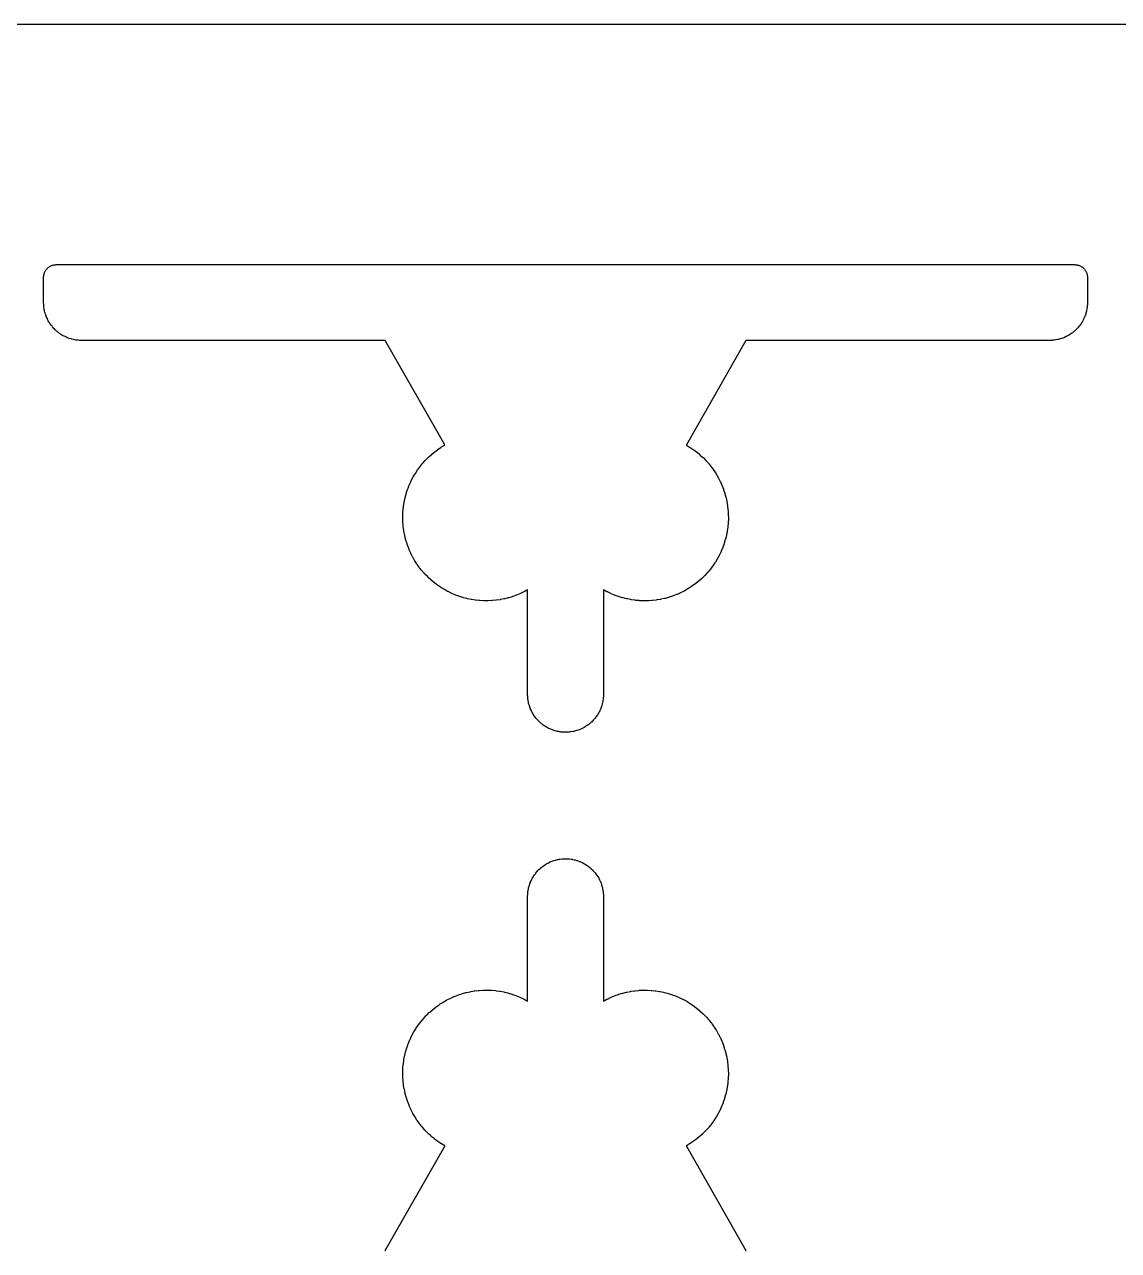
# Model space of a CAD drawing. Extents: x 0 to 200, y -100 to 0.
# Drawn here: x 32.33 to 75.59, y -48.5 to 0 of the extents above; entities that cross this region are included whole.
import ezdxf

# ---------------------------------------------------------------- set-up
doc = ezdxf.new("R2010")
doc.units = 0
doc.layers.add('BLACK', color=7, linetype='CONTINUOUS')

msp = doc.modelspace()

# ---------------------------------------------------------------- linework, layer by layer
at = {"layer": 'BLACK', "linetype": 'CONTINUOUS'}
for p, q in [((199.993863, 0), (0.006136, 0)), ((33.187749, -9.701763), (33.202818, -9.682453)), ((33.202818, -9.682453), (33.218815, -9.663906)), ((33.218815, -9.663906), (33.235704, -9.646166)), ((33.235704, -9.646166), (33.253442, -9.629276)), ((33.253442, -9.629276), (33.271988, -9.613277)), ((33.271988, -9.613277), (33.291297, -9.598208)), ((33.291297, -9.598208), (33.311322, -9.584104)), ((33.311322, -9.584104), (33.332015, -9.570999)), ((33.332015, -9.570999), (33.353326, -9.558926)), ((33.353326, -9.558926), (33.375203, -9.547913)), ((33.375203, -9.547913), (33.397595, -9.537987)), ((33.397595, -9.537987), (33.420447, -9.529172)), ((33.420447, -9.529172), (33.443704, -9.521488)), ((33.443704, -9.521488), (33.46731, -9.514956)), ((33.46731, -9.514956), (33.491208, -9.509589)), ((33.491208, -9.509589), (33.515341, -9.505401)), ((33.515341, -9.505401), (33.53965, -9.502403)), ((33.53965, -9.502403), (33.564076, -9.500601)), ((33.564076, -9.500601), (33.588575, -9.5)), ((33.588575, -9.5), (73.862936, -9.5)), ((73.862936, -9.5), (73.887434, -9.500601)), ((73.887434, -9.500601), (73.911861, -9.502403)), ((73.911861, -9.502403), (73.93617, -9.505401)), ((73.93617, -9.505401), (73.960303, -9.509589)), ((73.960303, -9.509589), (73.984201, -9.514956)), ((73.984201, -9.514956), (74.007807, -9.521488)), ((74.007807, -9.521488), (74.031064, -9.529172)), ((74.031064, -9.529172), (74.053916, -9.537987)), ((74.053916, -9.537987), (74.076307, -9.547913)), ((74.076307, -9.547913), (74.098185, -9.558926)), ((74.098185, -9.558926), (74.119496, -9.570999)), ((74.119496, -9.570999), (74.140189, -9.584104)), ((74.140189, -9.584104), (74.160214, -9.598208)), ((74.160214, -9.598208), (74.179523, -9.613277)), ((74.179523, -9.613277), (74.198069, -9.629276)), ((74.198069, -9.629276), (74.215807, -9.646166)), ((74.215807, -9.646166), (74.232696, -9.663906)), ((74.232696, -9.663906), (74.248693, -9.682453)), ((74.248693, -9.682453), (74.263761, -9.701763)), ((33.089562, -9.999047), (33.090162, -9.974549)), ((33.089633, -10.993881), (33.089562, -9.999047)), ((33.090162, -9.974549), (33.091962, -9.950122)), ((33.091962, -9.950122), (33.094959, -9.925813)), ((33.094959, -9.925813), (33.099145, -9.90168)), ((33.099145, -9.90168), (33.10451, -9.877782)), ((33.10451, -9.877782), (33.111041, -9.854175)), ((33.111041, -9.854175), (33.118723, -9.830918)), ((33.118723, -9.830918), (33.127536, -9.808065)), ((33.127536, -9.808065), (33.137461, -9.785673)), ((33.137461, -9.785673), (33.148472, -9.763794)), ((33.148472, -9.763794), (33.160544, -9.742482)), ((33.160544, -9.742482), (33.173647, -9.721789)), ((33.173647, -9.721789), (33.187749, -9.701763)), ((74.263761, -9.701763), (74.277864, -9.721789)), ((74.277864, -9.721789), (74.290967, -9.742482)), ((74.290967, -9.742482), (74.303039, -9.763794)), ((74.303039, -9.763794), (74.31405, -9.785673)), ((74.31405, -9.785673), (74.323974, -9.808065)), ((74.323974, -9.808065), (74.332788, -9.830918)), ((74.332788, -9.830918), (74.34047, -9.854175)), ((74.34047, -9.854175), (74.347001, -9.877781)), ((74.347001, -9.877781), (74.352366, -9.90168)), ((74.352366, -9.90168), (74.356552, -9.925813)), ((74.356552, -9.925813), (74.359549, -9.950122)), ((74.359549, -9.950122), (74.361349, -9.974549)), ((74.361349, -9.974549), (74.361949, -9.999047)), ((74.361949, -9.999047), (74.361878, -10.993881)), ((33.089783, -11.006104), (33.089633, -10.993881)), ((33.091063, -11.058227), (33.089783, -11.006104)), ((33.092754, -11.088825), (33.091063, -11.058227)), ((33.099592, -11.16822), (33.092754, -11.088825)), ((74.355561, -11.134698), (74.353158, -11.159097)), ((74.35917, -11.085781), (74.355561, -11.134698)), ((74.360373, -11.061293), (74.35917, -11.085781)), ((74.361728, -11.006104), (74.360373, -11.061293)), ((74.361878, -10.993881), (74.361728, -11.006104)), ((33.103156, -11.198656), (33.099592, -11.16822)), ((33.109903, -11.244142), (33.103156, -11.198656)), ((33.114095, -11.268298), (33.109903, -11.244142)), ((33.123664, -11.316406), (33.114095, -11.268298)), ((33.129036, -11.340327), (33.123664, -11.316406)), ((33.140954, -11.387907), (33.129036, -11.340327)), ((33.147493, -11.411536), (33.140954, -11.387907)), ((33.161731, -11.458474), (33.147493, -11.411536)), ((33.169422, -11.481754), (33.161731, -11.458474)), ((33.185946, -11.527937), (33.169422, -11.481754)), ((33.19477, -11.550811), (33.185946, -11.527937)), ((33.212367, -11.593294), (33.19477, -11.550811)), ((33.224957, -11.621232), (33.212367, -11.593294)), ((33.25991, -11.692847), (33.224957, -11.621232)), ((74.223997, -11.626815), (74.211065, -11.654597)), ((74.254189, -11.556383), (74.223997, -11.626815)), ((74.261118, -11.53936), (74.254189, -11.556383)), ((74.267416, -11.522094), (74.261118, -11.53936)), ((74.291346, -11.452533), (74.267416, -11.522094)), ((74.30202, -11.417346), (74.291346, -11.452533)), ((74.320768, -11.346213), (74.30202, -11.417346)), ((74.325125, -11.328358), (74.320768, -11.346213)), ((74.328821, -11.310354), (74.325125, -11.328358)), ((74.342847, -11.235019), (74.328821, -11.310354)), ((74.347529, -11.204734), (74.342847, -11.235019)), ((74.353158, -11.159097), (74.347529, -11.204734)), ((33.274189, -11.719961), (33.25991, -11.692847)), ((33.296854, -11.75997), (33.274189, -11.719961)), ((33.309459, -11.780999), (33.296854, -11.75997)), ((33.3357, -11.82244), (33.309459, -11.780999)), ((33.349321, -11.842824), (33.3357, -11.82244)), ((33.377565, -11.882927), (33.349321, -11.842824)), ((33.392169, -11.902619), (33.377565, -11.882927)), ((33.42046, -11.93887), (33.392169, -11.902619)), ((33.440045, -11.962439), (33.42046, -11.93887)), ((33.492833, -12.022137), (33.440045, -11.962439)), ((33.513827, -12.04446), (33.492833, -12.022137)), ((33.546342, -12.076975), (33.513827, -12.04446)), ((33.564098, -12.093881), (33.546342, -12.076975)), ((33.600442, -12.126821), (33.564098, -12.093881)), ((73.853342, -12.124761), (73.830015, -12.144634)), ((73.88514, -12.09594), (73.853342, -12.124761)), ((73.907204, -12.074674), (73.88514, -12.09594)), ((73.962858, -12.017638), (73.907204, -12.074674)), ((73.983576, -11.995059), (73.962858, -12.017638)), ((74.011607, -11.962562), (73.983576, -11.995059)), ((74.030902, -11.938755), (74.011607, -11.962562)), ((74.077297, -11.877777), (74.030902, -11.938755)), ((74.09847, -11.847715), (74.077297, -11.877777)), ((74.140253, -11.783489), (74.09847, -11.847715)), ((74.156168, -11.757302), (74.140253, -11.783489)), ((74.178833, -11.717292), (74.156168, -11.757302)), ((74.190391, -11.69567), (74.178833, -11.717292)), ((74.211065, -11.654597), (74.190391, -11.69567)), ((33.619006, -12.142834), (33.600442, -12.126821)), ((33.656923, -12.173952), (33.619006, -12.142834)), ((33.67625, -12.189035), (33.656923, -12.173952)), ((33.715648, -12.218255), (33.67625, -12.189035)), ((33.735693, -12.232371), (33.715648, -12.218255)), ((33.776477, -12.259623), (33.735693, -12.232371)), ((33.79719, -12.272739), (33.776477, -12.259623)), ((33.836631, -12.296379), (33.79719, -12.272739)), ((33.863386, -12.31132), (33.836631, -12.296379)), ((33.934122, -12.34802), (33.863386, -12.31132)), ((33.961743, -12.361291), (33.934122, -12.34802)), ((34.003781, -12.379926), (33.961743, -12.361291)), ((34.026431, -12.389308), (34.003781, -12.379926)), ((34.069334, -12.405857), (34.026431, -12.389308)), ((34.098249, -12.416004), (34.069334, -12.405857)), ((34.171292, -12.439144), (34.098249, -12.416004)), ((34.206731, -12.448951), (34.171292, -12.439144)), ((34.281279, -12.466655), (34.206731, -12.448951)), ((34.311297, -12.472817), (34.281279, -12.466655)), ((34.356603, -12.480679), (34.311297, -12.472817)), ((34.380854, -12.484276), (34.356603, -12.480679)), ((34.429536, -12.49028), (34.380854, -12.484276)), ((34.453935, -12.492683), (34.429536, -12.49028)), ((34.50611, -12.496532), (34.453935, -12.492683)), ((34.52407, -12.497532), (34.50611, -12.496532)), ((34.580244, -12.499646), (34.52407, -12.497532)), ((34.599029, -12.5), (34.580244, -12.499646)), ((46.58262, -12.5), (34.599029, -12.5)), ((46.588244, -12.50014), (46.582645, -12.5)), ((46.591973, -12.505414), (46.589074, -12.500622)), ((48.948032, -16.62938), (46.591986, -12.505436)), ((60.860019, -12.505435), (58.503475, -16.629389)), ((60.862931, -12.500622), (60.860031, -12.505413)), ((60.86936, -12.5), (60.863761, -12.50014)), ((72.850523, -12.5), (60.869385, -12.5)), ((72.873221, -12.499484), (72.850523, -12.5)), ((72.959995, -12.495536), (72.873221, -12.499484)), ((72.986257, -12.493647), (72.959995, -12.495536)), ((73.034168, -12.488928), (72.986257, -12.493647)), ((73.0585, -12.485927), (73.034168, -12.488928)), ((73.10702, -12.47873), (73.0585, -12.485927)), ((73.131176, -12.474538), (73.10702, -12.47873)), ((73.179284, -12.464969), (73.131176, -12.474538)), ((73.203205, -12.459597), (73.179284, -12.464969)), ((73.24781, -12.448424), (73.203205, -12.459597)), ((73.277293, -12.44007), (73.24781, -12.448424)), ((73.353262, -12.416004), (73.277293, -12.44007)), ((73.382177, -12.405857), (73.353262, -12.416004)), ((73.422218, -12.390412), (73.382177, -12.405857)), ((73.450457, -12.378511), (73.422218, -12.390412)), ((73.520118, -12.346604), (73.450457, -12.378511)), ((73.552963, -12.330072), (73.520118, -12.346604)), ((73.620088, -12.293126), (73.552963, -12.330072)), ((73.646468, -12.277533), (73.620088, -12.293126)), ((73.685318, -12.252933), (73.646468, -12.277533)), ((73.705702, -12.239312), (73.685318, -12.252933)), ((73.743298, -12.212834), (73.705702, -12.239312)), ((73.767799, -12.194429), (73.743298, -12.212834)), ((73.830015, -12.144634), (73.767799, -12.194429)), ((48.425429, -17.008059), (48.532791, -16.918783)), ((48.532791, -16.918783), (48.552332, -16.903341)), ((48.552332, -16.903341), (48.664011, -16.819528)), ((48.664011, -16.819528), (48.684298, -16.805079)), ((48.684298, -16.805079), (48.800016, -16.726937)), ((48.800016, -16.726937), (48.820997, -16.713518)), ((48.820997, -16.713518), (48.945791, -16.638019)), ((48.945812, -16.638006), (48.950138, -16.635239)), ((48.95048, -16.633922), (48.948045, -16.629402)), ((58.503463, -16.629411), (58.501028, -16.63393)), ((58.501369, -16.635247), (58.505693, -16.638015)), ((58.505714, -16.638028), (58.632575, -16.714846)), ((58.632575, -16.714846), (58.653883, -16.728499)), ((58.653883, -16.728499), (58.771369, -16.808042)), ((58.771369, -16.808042), (58.791959, -16.822757)), ((58.791959, -16.822757), (58.905265, -16.908148)), ((58.905265, -16.908148), (58.925083, -16.923887)), ((58.925083, -16.923887), (59.033919, -17.014908)), ((47.974541, -17.486056), (48.062085, -17.377276)), ((48.062085, -17.377276), (48.078179, -17.358268)), ((48.078179, -17.358268), (48.171036, -17.253988)), ((48.171036, -17.253988), (48.188057, -17.235806)), ((48.188057, -17.235806), (48.285997, -17.136284)), ((48.285997, -17.136284), (48.303903, -17.118973)), ((48.303903, -17.118973), (48.406682, -17.024456)), ((48.406682, -17.024456), (48.425429, -17.008059)), ((59.033919, -17.014908), (59.052915, -17.03163)), ((59.052915, -17.03163), (59.157001, -17.128046)), ((59.157001, -17.128046), (59.175125, -17.145709)), ((59.175125, -17.145709), (59.274194, -17.247273)), ((59.274194, -17.247273), (59.2914, -17.265831)), ((59.2914, -17.265831), (59.385198, -17.372283)), ((59.385198, -17.372283), (59.401442, -17.391689)), ((59.401442, -17.391689), (59.489728, -17.502755)), ((47.627308, -18.043917), (47.691561, -17.919948)), ((47.691561, -17.919948), (47.70357, -17.898128)), ((47.70357, -17.898128), (47.773922, -17.777516)), ((47.773922, -17.777516), (47.787004, -17.756321)), ((47.787004, -17.756321), (47.863281, -17.639366)), ((47.863281, -17.639366), (47.877402, -17.61885)), ((47.877402, -17.61885), (47.959415, -17.505842)), ((47.959415, -17.505842), (47.974541, -17.486056)), ((59.489728, -17.502755), (59.504969, -17.522959)), ((59.504969, -17.522959), (59.587515, -17.638354)), ((59.587515, -17.638354), (59.601713, -17.659303)), ((59.601713, -17.659303), (59.678309, -17.778731)), ((59.678309, -17.778731), (59.691428, -17.800373)), ((59.691428, -17.800373), (59.761877, -17.923527)), ((59.761877, -17.923527), (59.773882, -17.945806)), ((47.443361, -18.501512), (47.48842, -18.36935)), ((47.48842, -18.36935), (47.497042, -18.345984)), ((47.497042, -18.345984), (47.548632, -18.216234)), ((47.548632, -18.216234), (47.558408, -18.193326)), ((47.558408, -18.193326), (47.616402, -18.066308)), ((47.616402, -18.066308), (47.627308, -18.043917)), ((59.773882, -17.945806), (59.838003, -18.07237)), ((59.838003, -18.07237), (59.848865, -18.095228)), ((59.848865, -18.095228), (59.906493, -18.224877)), ((59.906493, -18.224877), (59.916183, -18.248256)), ((59.916183, -18.248256), (59.967171, -18.380658)), ((59.967171, -18.380658), (59.975665, -18.404497)), ((59.975665, -18.404497), (60.019881, -18.539312)), ((47.32967, -18.981411), (47.354528, -18.84401)), ((47.354528, -18.84401), (47.359571, -18.81962)), ((47.359571, -18.81962), (47.391247, -18.683629)), ((47.391247, -18.683629), (47.3975, -18.659521)), ((47.3975, -18.659521), (47.435914, -18.525278)), ((47.435914, -18.525278), (47.443361, -18.501512)), ((60.019881, -18.539312), (60.027156, -18.563551)), ((60.027156, -18.563551), (60.064487, -18.700432)), ((60.064487, -18.700432), (60.070525, -18.725008)), ((60.070525, -18.725008), (60.100876, -18.863604)), ((60.100876, -18.863604), (60.105661, -18.888455)), ((60.105661, -18.888455), (60.128953, -19.02841)), ((47.288776, -19.472895), (47.292877, -19.333325)), ((47.292877, -19.333325), (47.294229, -19.308455)), ((47.294229, -19.308455), (47.305282, -19.169262)), ((47.305282, -19.169262), (47.307872, -19.144491)), ((47.307872, -19.144491), (47.325849, -19.006022)), ((47.325849, -19.006022), (47.32967, -18.981411)), ((60.128953, -19.02841), (60.132474, -19.053472)), ((60.132474, -19.053472), (60.148647, -19.194427)), ((60.148647, -19.194427), (60.150894, -19.219635)), ((60.150894, -19.219635), (60.159907, -19.361228)), ((60.159907, -19.361228), (60.160874, -19.386517)), ((60.160874, -19.386517), (60.162704, -19.528386)), ((47.288665, -19.497801), (47.288776, -19.472895)), ((47.291527, -19.637403), (47.288665, -19.497801)), ((47.292658, -19.662283), (47.291527, -19.637403)), ((47.302474, -19.801569), (47.292658, -19.662283)), ((47.304844, -19.826362), (47.302474, -19.801569)), ((47.321591, -19.964985), (47.304844, -19.826362)), ((60.142903, -19.862053), (60.14003, -19.887196)), ((60.155435, -19.720727), (60.142903, -19.862053)), ((60.157031, -19.69547), (60.155435, -19.720727)), ((60.162389, -19.553691), (60.157031, -19.69547)), ((60.162704, -19.528386), (60.162389, -19.553691)), ((47.325194, -19.989629), (47.321591, -19.964985)), ((47.34883, -20.127245), (47.325194, -19.989629)), ((47.353657, -20.151679), (47.34883, -20.127245)), ((47.384123, -20.287946), (47.353657, -20.151679)), ((47.390162, -20.312109), (47.384123, -20.287946)), ((47.427383, -20.446688), (47.390162, -20.312109)), ((60.050257, -20.354527), (60.043609, -20.378946)), ((60.084045, -20.216729), (60.050257, -20.354527)), ((60.089447, -20.192005), (60.084045, -20.216729)), ((60.116213, -20.052672), (60.089447, -20.192005)), ((60.120356, -20.027706), (60.116213, -20.052672)), ((60.14003, -19.887196), (60.120356, -20.027706)), ((47.434618, -20.470519), (47.427383, -20.446688)), ((47.478501, -20.603076), (47.434618, -20.470519)), ((47.486916, -20.626517), (47.478501, -20.603076)), ((47.537352, -20.756721), (47.486916, -20.626517)), ((47.546924, -20.779714), (47.537352, -20.756721)), ((47.603788, -20.907242), (47.546924, -20.779714)), ((59.873836, -20.850423), (59.813001, -20.978599)), ((59.884105, -20.827293), (59.873836, -20.850423)), ((59.93837, -20.6962), (59.884105, -20.827293)), ((59.947454, -20.672579), (59.93837, -20.6962)), ((59.995009, -20.538906), (59.947454, -20.672579)), ((60.002885, -20.514856), (59.995009, -20.538906)), ((60.043609, -20.378946), (60.002885, -20.514856)), ((47.614495, -20.929729), (47.603788, -20.907242)), ((47.677644, -21.054264), (47.614495, -20.929729)), ((47.689458, -21.07619), (47.677644, -21.054264)), ((47.758737, -21.197422), (47.689458, -21.07619)), ((47.77163, -21.218732), (47.758737, -21.197422)), ((47.846865, -21.33636), (47.77163, -21.218732)), ((47.860804, -21.357001), (47.846865, -21.33636)), ((59.634626, -21.290756), (59.555083, -21.408242)), ((59.648279, -21.269447), (59.634626, -21.290756)), ((59.721769, -21.148083), (59.648279, -21.269447)), ((59.734325, -21.12611), (59.721769, -21.148083)), ((59.801574, -21.00118), (59.734325, -21.12611)), ((59.813001, -20.978599), (59.801574, -21.00118)), ((47.94181, -21.470732), (47.860804, -21.357001)), ((47.95676, -21.490652), (47.94181, -21.470732)), ((48.043334, -21.600205), (47.95676, -21.490652)), ((48.059259, -21.619355), (48.043334, -21.600205)), ((48.151186, -21.724456), (48.059259, -21.619355)), ((48.168045, -21.742788), (48.151186, -21.724456)), ((48.265097, -21.843176), (48.168045, -21.742788)), ((59.217417, -21.811998), (59.115853, -21.911067)), ((59.23508, -21.793874), (59.217417, -21.811998)), ((59.331496, -21.689788), (59.23508, -21.793874)), ((59.348218, -21.670792), (59.331496, -21.689788)), ((59.439239, -21.561956), (59.348218, -21.670792)), ((59.454977, -21.542138), (59.439239, -21.561956)), ((59.540369, -21.428832), (59.454977, -21.542138)), ((59.555083, -21.408242), (59.540369, -21.428832)), ((48.282849, -21.860646), (48.265097, -21.843176)), ((48.384784, -21.956071), (48.282849, -21.860646)), ((48.403385, -21.972634), (48.384784, -21.956071)), ((48.50995, -22.06286), (48.403385, -21.972634)), ((48.529354, -22.078475), (48.50995, -22.06286)), ((48.640284, -22.163276), (48.529354, -22.078475)), ((48.660441, -22.177905), (48.640284, -22.163276)), ((48.775461, -22.257072), (48.660441, -22.177905)), ((48.796322, -22.270677), (48.775461, -22.257072)), ((48.915145, -22.344012), (48.796322, -22.270677)), ((58.703823, -22.238587), (58.584395, -22.315183)), ((58.724773, -22.224389), (58.703823, -22.238587)), ((58.840168, -22.141842), (58.724773, -22.224389)), ((58.860371, -22.126601), (58.840168, -22.141842)), ((58.971437, -22.038316), (58.860371, -22.126601)), ((58.990843, -22.022071), (58.971437, -22.038316)), ((59.097295, -21.928273), (58.990843, -22.022071)), ((59.115853, -21.911067), (59.097295, -21.928273)), ((48.936659, -22.35656), (48.915145, -22.344012)), ((49.058989, -22.423882), (48.936659, -22.35656)), ((49.081102, -22.435342), (49.058989, -22.423882)), ((49.206636, -22.496482), (49.081102, -22.435342)), ((49.229292, -22.506826), (49.206636, -22.496482)), ((49.357718, -22.561632), (49.229292, -22.506826)), ((49.380861, -22.570834), (49.357718, -22.561632)), ((49.511859, -22.61917), (49.380861, -22.570834)), ((49.535433, -22.627207), (49.511859, -22.61917)), ((49.668677, -22.668954), (49.535433, -22.627207)), ((49.692622, -22.675805), (49.668677, -22.668954)), ((49.827782, -22.710858), (49.692622, -22.675805)), ((49.852039, -22.716508), (49.827782, -22.710858)), ((49.988778, -22.74478), (49.852039, -22.716508)), ((50.013286, -22.749214), (49.988778, -22.74478)), ((50.151264, -22.770635), (50.013286, -22.749214)), ((50.175963, -22.773841), (50.151264, -22.770635)), ((50.314837, -22.788358), (50.175963, -22.773841)), ((50.339665, -22.790329), (50.314837, -22.788358)), ((50.479091, -22.797905), (50.339665, -22.790329)), ((50.808004, -22.792398), (50.668517, -22.798742)), ((50.832848, -22.790647), (50.808004, -22.792398)), ((50.971845, -22.777358), (50.832848, -22.790647)), ((50.996572, -22.77437), (50.971845, -22.777358)), ((51.134734, -22.75417), (50.996572, -22.77437)), ((51.15928, -22.749953), (51.134734, -22.75417)), ((51.296264, -22.722891), (51.15928, -22.749953)), ((51.320569, -22.717456), (51.296264, -22.722891)), ((51.456034, -22.683599), (51.320569, -22.717456)), ((51.480038, -22.676959), (51.456034, -22.683599)), ((51.613646, -22.636392), (51.480038, -22.676959)), ((51.63729, -22.628564), (51.613646, -22.636392)), ((51.76871, -22.581387), (51.63729, -22.628564)), ((51.791935, -22.57239), (51.76871, -22.581387)), ((51.920839, -22.518721), (51.791935, -22.57239)), ((51.943586, -22.508578), (51.920839, -22.518721)), ((52.069656, -22.44855), (51.943586, -22.508578)), ((52.091869, -22.437285), (52.069656, -22.44855)), ((52.220345, -22.368054), (52.091869, -22.437285)), ((52.224197, -22.366099), (52.220367, -22.368043)), ((52.225755, -22.37126), (52.22565, -22.366966)), ((52.225728, -26.487635), (52.225756, -22.371285)), ((55.225871, -22.371347), (55.225841, -26.487708)), ((55.225977, -22.367028), (55.225871, -22.371323)), ((55.23126, -22.368103), (55.227428, -22.366161)), ((55.361947, -22.438451), (55.231281, -22.368115)), ((55.384527, -22.449878), (55.361947, -22.438451)), ((55.512703, -22.510713), (55.384527, -22.449878)), ((55.535834, -22.520981), (55.512703, -22.510713)), ((55.666927, -22.575246), (55.535834, -22.520981)), ((55.690547, -22.58433), (55.666927, -22.575246)), ((55.824221, -22.631885), (55.690547, -22.58433)), ((55.848271, -22.639761), (55.824221, -22.631885)), ((55.984181, -22.680485), (55.848271, -22.639761)), ((56.0086, -22.687133), (55.984181, -22.680485)), ((56.146398, -22.720921), (56.0086, -22.687133)), ((56.171122, -22.726323), (56.146398, -22.720921)), ((56.310455, -22.753088), (56.171122, -22.726323)), ((56.335421, -22.757231), (56.310455, -22.753088)), ((56.475931, -22.776905), (56.335421, -22.757231)), ((56.501074, -22.779779), (56.475931, -22.776905)), ((56.6424, -22.79231), (56.501074, -22.779779)), ((56.667657, -22.793906), (56.6424, -22.79231)), ((56.809436, -22.799264), (56.667657, -22.793906)), ((57.143492, -22.787768), (57.001899, -22.796782)), ((57.1687, -22.785521), (57.143492, -22.787768)), ((57.309655, -22.769348), (57.1687, -22.785521)), ((57.334716, -22.765827), (57.309655, -22.769348)), ((57.474672, -22.742536), (57.334716, -22.765827)), ((57.499523, -22.73775), (57.474672, -22.742536)), ((57.638119, -22.7074), (57.499523, -22.73775)), ((57.662695, -22.701361), (57.638119, -22.7074)), ((57.799576, -22.66403), (57.662695, -22.701361)), ((57.823815, -22.656755), (57.799576, -22.66403)), ((57.958629, -22.612539), (57.823815, -22.656755)), ((57.982469, -22.604045), (57.958629, -22.612539)), ((58.114871, -22.553057), (57.982469, -22.604045)), ((58.138249, -22.543367), (58.114871, -22.553057)), ((58.267899, -22.485739), (58.138249, -22.543367)), ((58.290757, -22.474877), (58.267899, -22.485739)), ((58.417321, -22.410756), (58.290757, -22.474877)), ((58.439599, -22.398751), (58.417321, -22.410756)), ((58.562754, -22.328301), (58.439599, -22.398751)), ((58.584395, -22.315183), (58.562754, -22.328301)), ((50.503986, -22.798636), (50.479091, -22.797905)), ((50.643616, -22.799253), (50.503986, -22.798636)), ((50.668517, -22.798742), (50.643616, -22.799253)), ((56.834741, -22.799579), (56.809436, -22.799264)), ((56.97661, -22.797749), (56.834741, -22.799579)), ((57.001899, -22.796782), (56.97661, -22.797749)), ((52.226244, -26.510333), (52.225728, -26.487635)), ((52.230051, -26.594043), (52.226244, -26.510333)), ((52.232578, -26.626401), (52.230051, -26.594043)), ((52.240924, -26.701663), (52.232578, -26.626401)), ((55.214921, -26.670006), (55.211965, -26.694156)), ((55.219572, -26.622421), (55.214921, -26.670006)), ((55.22143, -26.596425), (55.219572, -26.622421)), ((55.22533, -26.510301), (55.22143, -26.596425)), ((55.225841, -26.487708), (55.22533, -26.510301)), ((52.243286, -26.71989), (52.240924, -26.701663)), ((52.246317, -26.738017), (52.243286, -26.71989)), ((52.260343, -26.813353), (52.246317, -26.738017)), ((52.266873, -26.843294), (52.260343, -26.813353)), ((52.277301, -26.884924), (52.266873, -26.843294)), ((52.285655, -26.914407), (52.277301, -26.884924)), ((52.309721, -26.990376), (52.285655, -26.914407)), ((52.319867, -27.019292), (52.309721, -26.990376)), ((52.336416, -27.062194), (52.319867, -27.019292)), ((52.345798, -27.084845), (52.336416, -27.062194)), ((52.365676, -27.129688), (52.345798, -27.084845)), ((52.376158, -27.151851), (52.365676, -27.129688)), ((52.398211, -27.195664), (52.376158, -27.151851)), ((55.077626, -27.147254), (55.057253, -27.188088)), ((55.087955, -27.125224), (55.077626, -27.147254)), ((55.106316, -27.083447), (55.087955, -27.125224)), ((55.117699, -27.055246), (55.106316, -27.083447)), ((55.144001, -26.9839), (55.117699, -27.055246)), ((55.155363, -26.949223), (55.144001, -26.9839)), ((55.175544, -26.879073), (55.155363, -26.949223)), ((55.184345, -26.843659), (55.175544, -26.879073)), ((55.199976, -26.769243), (55.184345, -26.843659)), ((55.205319, -26.739304), (55.199976, -26.769243)), ((55.211965, -26.694156), (55.205319, -26.739304)), ((52.409768, -27.217286), (52.398211, -27.195664)), ((52.432433, -27.257296), (52.409768, -27.217286)), ((52.448349, -27.283483), (52.432433, -27.257296)), ((52.490137, -27.347717), (52.448349, -27.283483)), ((52.500441, -27.362936), (52.490137, -27.347717)), ((52.511299, -27.377765), (52.500441, -27.362936)), ((52.555847, -27.436316), (52.511299, -27.377765)), ((52.567243, -27.450736), (52.555847, -27.436316)), ((52.579162, -27.464726), (52.567243, -27.450736)), ((52.627897, -27.519841), (52.579162, -27.464726)), ((52.640323, -27.533384), (52.627897, -27.519841)), ((52.653239, -27.546459), (52.640323, -27.533384)), ((52.708086, -27.599976), (52.653239, -27.546459)), ((52.730665, -27.620695), (52.708086, -27.599976)), ((52.765484, -27.65073), (52.730665, -27.620695)), ((54.727943, -27.614163), (54.670084, -27.663503)), ((54.750471, -27.593734), (54.727943, -27.614163)), ((54.783328, -27.562065), (54.750471, -27.593734)), ((54.800429, -27.544758), (54.783328, -27.562065)), ((54.833791, -27.50931), (54.800429, -27.544758)), ((54.850029, -27.491192), (54.833791, -27.50931)), ((54.881625, -27.454161), (54.850029, -27.491192)), ((54.896962, -27.435273), (54.881625, -27.454161)), ((54.924857, -27.399157), (54.896962, -27.435273)), ((54.942705, -27.374533), (54.924857, -27.399157)), ((54.985437, -27.311636), (54.942705, -27.374533)), ((55.004827, -27.280723), (54.985437, -27.311636)), ((55.042853, -27.214874), (55.004827, -27.280723)), ((55.057253, -27.188088), (55.042853, -27.214874)), ((52.784435, -27.666283), (52.765484, -27.65073)), ((52.820686, -27.694574), (52.784435, -27.666283)), ((52.845412, -27.712677), (52.820686, -27.694574)), ((52.911123, -27.757761), (52.845412, -27.712677)), ((52.936912, -27.774314), (52.911123, -27.757761)), ((52.976353, -27.797954), (52.936912, -27.774314)), ((52.997685, -27.810039), (52.976353, -27.797954)), ((53.038238, -27.831715), (52.997685, -27.810039)), ((53.065695, -27.845325), (53.038238, -27.831715)), ((53.138146, -27.87851), (53.065695, -27.845325)), ((53.166385, -27.890411), (53.138146, -27.87851)), ((53.209287, -27.90696), (53.166385, -27.890411)), ((53.232371, -27.91522), (53.209287, -27.90696)), ((53.276033, -27.929644), (53.232371, -27.91522)), ((53.305412, -27.938359), (53.276033, -27.929644)), ((53.38247, -27.95867), (53.305412, -27.938359)), ((53.412328, -27.965567), (53.38247, -27.95867)), ((53.457428, -27.974538), (53.412328, -27.965567)), ((53.481584, -27.97873), (53.457428, -27.974538)), ((53.52707, -27.985477), (53.481584, -27.97873)), ((53.557506, -27.989041), (53.52707, -27.985477)), ((53.637226, -27.995906), (53.557506, -27.989041)), ((53.667174, -27.997582), (53.637226, -27.995906)), ((53.714569, -27.998807), (53.667174, -27.997582)), ((53.737532, -27.998872), (53.714569, -27.998807)), ((53.770094, -27.998217), (53.737532, -27.998872)), ((53.790308, -27.9974), (53.770094, -27.998217)), ((53.840945, -27.994326), (53.790308, -27.9974)), ((53.865188, -27.992261), (53.840945, -27.994326)), ((53.910549, -27.98728), (53.865188, -27.992261)), ((53.940664, -27.983043), (53.910549, -27.98728)), ((54.015605, -27.97016), (53.940664, -27.983043)), ((54.051319, -27.962668), (54.015605, -27.97016)), ((54.122164, -27.945082), (54.051319, -27.962668)), ((54.157235, -27.935003), (54.122164, -27.945082)), ((54.226607, -27.912291), (54.157235, -27.935003)), ((54.260849, -27.899678), (54.226607, -27.912291)), ((54.328378, -27.871963), (54.260849, -27.899678)), ((54.361608, -27.856884), (54.328378, -27.871963)), ((54.429658, -27.822954), (54.361608, -27.856884)), ((54.456448, -27.808562), (54.429658, -27.822954)), ((54.495973, -27.785751), (54.456448, -27.808562)), ((54.516743, -27.77308), (54.495973, -27.785751)), ((54.55511, -27.748372), (54.516743, -27.77308)), ((54.580165, -27.731136), (54.55511, -27.748372)), ((54.641472, -27.686151), (54.580165, -27.731136)), ((54.670084, -27.663503), (54.641472, -27.686151)), ((52.595639, -33.515831), (52.647075, -33.459827)), ((52.647075, -33.459827), (52.672724, -33.43387)), ((52.672724, -33.43387), (52.725893, -33.383857)), ((52.725893, -33.383857), (52.753368, -33.359843)), ((52.753368, -33.359843), (52.810047, -33.313845)), ((52.810047, -33.313845), (52.839202, -33.2919)), ((52.839202, -33.2919), (52.901586, -33.248422)), ((52.901586, -33.248422), (52.927054, -33.231801)), ((52.927054, -33.231801), (52.966011, -33.208035)), ((52.966011, -33.208035), (52.987084, -33.195873)), ((52.987084, -33.195873), (53.027152, -33.174032)), ((53.027152, -33.174032), (53.054285, -33.160297)), ((53.054285, -33.160297), (53.123141, -33.128034)), ((53.123141, -33.128034), (53.156728, -33.113769)), ((53.156728, -33.113769), (53.224912, -33.087706)), ((53.224912, -33.087706), (53.259451, -33.075931)), ((53.259451, -33.075931), (53.332272, -33.054039)), ((53.332272, -33.054039), (53.361649, -33.046174)), ((53.361649, -33.046174), (53.406069, -33.03572)), ((53.406069, -33.03572), (53.429881, -33.030725)), ((53.429881, -33.030725), (53.474759, -33.022446)), ((53.474759, -33.022446), (53.50482, -33.017842)), ((53.50482, -33.017842), (53.583321, -33.008255)), ((53.583321, -33.008255), (53.613607, -33.005489)), ((53.613607, -33.005489), (53.661205, -33.002599)), ((53.661205, -33.002599), (53.681419, -33.001782)), ((53.681419, -33.001782), (53.71398, -33.001127)), ((53.71398, -33.001127), (53.736943, -33.001192)), ((53.736943, -33.001192), (53.787404, -33.002497)), ((53.787404, -33.002497), (53.811242, -33.003683)), ((53.811242, -33.003683), (53.857425, -33.00709)), ((53.857425, -33.00709), (53.887903, -33.010281)), ((53.887903, -33.010281), (53.963836, -33.020594)), ((53.963836, -33.020594), (53.982, -33.023402)), ((53.982, -33.023402), (54.000048, -33.026877)), ((54.000048, -33.026877), (54.072024, -33.042115)), ((54.072024, -33.042115), (54.089931, -33.046252)), ((54.089931, -33.046252), (54.107674, -33.051045)), ((54.107674, -33.051045), (54.178335, -33.071536)), ((54.178335, -33.071536), (54.195889, -33.076979)), ((54.195889, -33.076979), (54.213232, -33.083064)), ((54.213232, -33.083064), (54.282193, -33.108698)), ((54.282193, -33.108698), (54.2993, -33.115418)), ((54.2993, -33.115418), (54.316148, -33.122763)), ((54.316148, -33.122763), (54.385818, -33.154674)), ((54.385818, -33.154674), (54.413274, -33.168284)), ((54.413274, -33.168284), (54.453828, -33.189961)), ((54.453828, -33.189961), (54.47516, -33.202045)), ((54.47516, -33.202045), (54.514601, -33.225685)), ((54.514601, -33.225685), (54.54039, -33.242238)), ((54.54039, -33.242238), (54.606101, -33.287322)), ((54.606101, -33.287322), (54.630826, -33.305425)), ((54.630826, -33.305425), (54.667077, -33.333716)), ((54.667077, -33.333716), (54.686029, -33.349269)), ((54.686029, -33.349269), (54.720848, -33.379304)), ((54.720848, -33.379304), (54.743427, -33.400023)), ((54.743427, -33.400023), (54.798274, -33.45354)), ((54.798274, -33.45354), (54.81119, -33.466616)), ((52.318425, -33.984468), (52.33473, -33.941846)), ((52.33473, -33.941846), (52.343974, -33.91934)), ((52.343974, -33.91934), (52.363559, -33.874775)), ((52.363559, -33.874775), (52.373888, -33.852746)), ((52.373888, -33.852746), (52.395621, -33.809188)), ((52.395621, -33.809188), (52.40701, -33.787688)), ((52.40701, -33.787688), (52.429348, -33.747895)), ((52.429348, -33.747895), (52.445035, -33.721841)), ((52.445035, -33.721841), (52.487871, -33.655362)), ((52.487871, -33.655362), (52.505114, -33.630312)), ((52.505114, -33.630312), (52.532121, -33.593527)), ((52.532121, -33.593527), (52.546993, -33.574271)), ((52.546993, -33.574271), (52.575759, -33.538845)), ((52.575759, -33.538845), (52.595639, -33.515831)), ((54.81119, -33.466616), (54.823616, -33.480158)), ((54.823616, -33.480158), (54.87235, -33.535273)), ((54.87235, -33.535273), (54.884269, -33.549263)), ((54.884269, -33.549263), (54.895666, -33.563683)), ((54.895666, -33.563683), (54.942066, -33.624669)), ((54.942066, -33.624669), (54.959864, -33.649614)), ((54.959864, -33.649614), (54.985411, -33.687848)), ((54.985411, -33.687848), (54.998528, -33.708561)), ((54.998528, -33.708561), (55.022168, -33.748003)), ((55.022168, -33.748003), (55.037108, -33.774758)), ((55.037108, -33.774758), (55.072399, -33.842779)), ((55.072399, -33.842779), (55.080562, -33.859246)), ((55.080562, -33.859246), (55.088113, -33.876003)), ((55.088113, -33.876003), (55.118304, -33.946435)), ((55.118304, -33.946435), (55.129508, -33.974958)), ((52.226185, -34.489699), (52.229947, -34.406615)), ((52.229947, -34.406615), (52.232434, -34.374569)), ((52.232434, -34.374569), (52.240657, -34.299847)), ((52.240657, -34.299847), (52.245971, -34.263745)), ((52.245971, -34.263745), (52.259786, -34.18897)), ((52.259786, -34.18897), (52.266218, -34.159247)), ((52.266218, -34.159247), (52.27649, -34.117914)), ((52.27649, -34.117914), (52.28472, -34.088637)), ((52.28472, -34.088637), (52.308429, -34.01319)), ((52.308429, -34.01319), (52.318425, -33.984468)), ((55.129508, -33.974958), (55.144999, -34.018253)), ((55.144999, -34.018253), (55.152689, -34.041533)), ((55.152689, -34.041533), (55.166928, -34.088471)), ((55.166928, -34.088471), (55.173467, -34.1121)), ((55.173467, -34.1121), (55.184639, -34.156706)), ((55.184639, -34.156706), (55.19117, -34.186646)), ((55.19117, -34.186646), (55.205196, -34.261982)), ((55.205196, -34.261982), (55.208227, -34.28011)), ((55.208227, -34.28011), (55.210588, -34.298337)), ((55.210588, -34.298337), (55.218934, -34.373598)), ((55.218934, -34.373598), (55.221461, -34.405956)), ((55.221461, -34.405956), (55.225269, -34.489667)), ((52.225646, -38.628653), (52.225673, -34.512291)), ((52.225673, -34.512291), (52.226185, -34.489699)), ((55.225269, -34.489667), (55.225785, -34.512365)), ((55.225785, -34.512365), (55.225755, -38.628714)), ((49.652302, -38.33626), (49.789157, -38.298926)), ((49.789157, -38.298926), (49.813731, -38.292887)), ((49.813731, -38.292887), (49.952302, -38.262532)), ((49.952302, -38.262532), (49.97715, -38.257745)), ((49.97715, -38.257745), (50.11708, -38.234447)), ((50.11708, -38.234447), (50.142139, -38.230925)), ((50.142139, -38.230925), (50.283069, -38.214744)), ((50.283069, -38.214744), (50.308275, -38.212495)), ((50.308275, -38.212495), (50.449844, -38.203472)), ((50.449844, -38.203472), (50.47513, -38.202502)), ((50.47513, -38.202502), (50.616975, -38.20066)), ((50.616975, -38.20066), (50.642278, -38.200973)), ((50.642278, -38.200973), (50.784034, -38.206317)), ((50.784034, -38.206317), (50.809289, -38.207911)), ((50.809289, -38.207911), (50.950592, -38.220428)), ((50.950592, -38.220428), (50.975734, -38.223298)), ((50.975734, -38.223298), (51.116221, -38.242955)), ((51.116221, -38.242955), (51.141186, -38.247095)), ((51.141186, -38.247095), (51.280498, -38.273842)), ((51.280498, -38.273842), (51.30522, -38.279241)), ((51.30522, -38.279241), (51.442999, -38.313009)), ((51.442999, -38.313009), (51.467416, -38.319653)), ((55.995476, -38.316402), (56.13094, -38.282545)), ((56.13094, -38.282545), (56.155246, -38.27711)), ((56.155246, -38.27711), (56.292229, -38.250048)), ((56.292229, -38.250048), (56.316776, -38.245832)), ((56.316776, -38.245832), (56.454938, -38.225631)), ((56.454938, -38.225631), (56.479664, -38.222643)), ((56.479664, -38.222643), (56.618661, -38.209355)), ((56.618661, -38.209355), (56.643505, -38.207603)), ((56.643505, -38.207603), (56.782992, -38.20126)), ((56.782992, -38.20126), (56.807893, -38.200749)), ((56.807893, -38.200749), (56.947522, -38.201366)), ((56.947522, -38.201366), (56.972417, -38.202097)), ((56.972417, -38.202097), (57.111843, -38.209674)), ((57.111843, -38.209674), (57.13667, -38.211645)), ((57.13667, -38.211645), (57.275545, -38.226162)), ((57.275545, -38.226162), (57.300243, -38.229368)), ((57.300243, -38.229368), (57.438221, -38.250789)), ((57.438221, -38.250789), (57.46273, -38.255222)), ((57.46273, -38.255222), (57.599468, -38.283495)), ((57.599468, -38.283495), (57.623725, -38.289144)), ((57.623725, -38.289144), (57.758884, -38.324197)), ((48.611896, -38.858417), (48.727268, -38.77588)), ((48.727268, -38.77588), (48.748216, -38.761682)), ((48.748216, -38.761682), (48.86762, -38.685094)), ((48.86762, -38.685094), (48.88926, -38.671976)), ((48.88926, -38.671976), (49.01239, -38.601534)), ((49.01239, -38.601534), (49.034666, -38.589528)), ((49.034666, -38.589528), (49.161206, -38.525412)), ((49.161206, -38.525412), (49.184061, -38.51455)), ((49.184061, -38.51455), (49.313686, -38.456924)), ((49.313686, -38.456924), (49.337062, -38.447234)), ((49.337062, -38.447234), (49.469439, -38.396247)), ((49.469439, -38.396247), (49.493276, -38.387753)), ((49.493276, -38.387753), (49.628065, -38.343536)), ((49.628065, -38.343536), (49.652302, -38.33626)), ((51.467416, -38.319653), (51.603308, -38.360355)), ((51.603308, -38.360355), (51.627357, -38.368228)), ((51.627357, -38.368228), (51.761013, -38.41576)), ((51.761013, -38.41576), (51.784633, -38.424841)), ((51.784633, -38.424841), (51.91571, -38.479081)), ((51.91571, -38.479081), (51.93884, -38.489346)), ((51.93884, -38.489346), (52.067002, -38.550155)), ((52.067002, -38.550155), (52.089582, -38.561578)), ((52.089582, -38.561578), (52.220235, -38.631886)), ((52.220256, -38.631897), (52.224088, -38.633839)), ((52.22554, -38.632972), (52.225645, -38.628677)), ((55.225756, -38.628739), (55.225861, -38.633033)), ((55.227314, -38.6339), (55.231144, -38.631956)), ((55.231166, -38.631945), (55.359642, -38.562714)), ((55.359642, -38.562714), (55.381855, -38.55145)), ((55.381855, -38.55145), (55.507924, -38.491422)), ((55.507924, -38.491422), (55.530671, -38.481279)), ((55.530671, -38.481279), (55.659576, -38.42761)), ((55.659576, -38.42761), (55.6828, -38.418613)), ((55.6828, -38.418613), (55.81422, -38.371437)), ((55.81422, -38.371437), (55.837864, -38.363609)), ((55.837864, -38.363609), (55.971472, -38.323042)), ((55.971472, -38.323042), (55.995476, -38.316402)), ((57.758884, -38.324197), (57.782829, -38.331049)), ((57.782829, -38.331049), (57.916073, -38.372796)), ((57.916073, -38.372796), (57.939647, -38.380832)), ((57.939647, -38.380832), (58.070645, -38.429169)), ((58.070645, -38.429169), (58.093788, -38.438371)), ((58.093788, -38.438371), (58.222214, -38.493177)), ((58.222214, -38.493177), (58.24487, -38.503521)), ((58.24487, -38.503521), (58.370404, -38.564661)), ((58.370404, -38.564661), (58.392516, -38.576121)), ((58.392516, -38.576121), (58.514846, -38.643442)), ((58.514846, -38.643442), (58.53636, -38.65599)), ((58.53636, -38.65599), (58.655182, -38.729326)), ((58.655182, -38.729326), (58.676044, -38.742931)), ((58.676044, -38.742931), (58.791063, -38.822098)), ((48.120655, -39.310413), (48.217053, -39.206343)), ((48.217053, -39.206343), (48.234714, -39.18822)), ((48.234714, -39.18822), (48.336259, -39.089165)), ((48.336259, -39.089165), (48.354815, -39.07196)), ((48.354815, -39.07196), (48.461246, -38.978175)), ((48.461246, -38.978175), (48.48065, -38.961931)), ((48.48065, -38.961931), (48.591694, -38.873657)), ((48.591694, -38.873657), (48.611896, -38.858417)), ((58.791063, -38.822098), (58.811221, -38.836726)), ((58.811221, -38.836726), (58.92215, -38.921528)), ((58.92215, -38.921528), (58.941554, -38.937142)), ((58.941554, -38.937142), (59.048119, -39.027368)), ((59.048119, -39.027368), (59.06672, -39.043931)), ((59.06672, -39.043931), (59.168654, -39.139356)), ((59.168654, -39.139356), (59.186407, -39.156825)), ((59.186407, -39.156825), (59.283458, -39.257213)), ((59.283458, -39.257213), (59.300318, -39.275546)), ((59.300318, -39.275546), (59.392245, -39.380646)), ((47.730446, -39.852037), (47.803924, -39.730693)), ((47.803924, -39.730693), (47.817576, -39.709386)), ((47.817576, -39.709386), (47.897104, -39.591919)), ((47.897104, -39.591919), (47.911818, -39.571331)), ((47.911818, -39.571331), (47.997193, -39.458043)), ((47.997193, -39.458043), (48.01293, -39.438226)), ((48.01293, -39.438226), (48.103934, -39.329408)), ((48.103934, -39.329408), (48.120655, -39.310413)), ((59.392245, -39.380646), (59.408169, -39.399796)), ((59.408169, -39.399796), (59.494743, -39.509349)), ((59.494743, -39.509349), (59.509693, -39.529269)), ((59.509693, -39.529269), (59.590698, -39.643)), ((59.590698, -39.643), (59.604637, -39.663641)), ((59.604637, -39.663641), (59.679873, -39.781269)), ((47.513877, -40.303848), (47.568134, -40.172778)), ((47.568134, -40.172778), (47.578402, -40.14965)), ((47.578402, -40.14965), (47.639227, -40.021496)), ((47.639227, -40.021496), (47.650654, -39.998917)), ((47.650654, -39.998917), (47.717891, -39.874008)), ((47.717891, -39.874008), (47.730446, -39.852037)), ((59.679873, -39.781269), (59.692765, -39.802578)), ((59.692765, -39.802578), (59.762044, -39.92381)), ((59.762044, -39.92381), (59.773858, -39.945736)), ((59.773858, -39.945736), (59.837008, -40.070271)), ((59.837008, -40.070271), (59.847714, -40.092758)), ((59.847714, -40.092758), (59.904578, -40.220286)), ((59.904578, -40.220286), (59.91415, -40.243279)), ((59.91415, -40.243279), (59.964586, -40.373482)), ((47.368215, -40.783242), (47.402001, -40.645468)), ((47.402001, -40.645468), (47.408648, -40.621052)), ((47.408648, -40.621052), (47.449368, -40.485165)), ((47.449368, -40.485165), (47.457244, -40.461117)), ((47.457244, -40.461117), (47.504793, -40.327467)), ((47.504793, -40.327467), (47.513877, -40.303848)), ((59.964586, -40.373482), (59.973001, -40.396924)), ((59.973001, -40.396924), (60.016884, -40.52948)), ((60.016884, -40.52948), (60.024119, -40.553312)), ((60.024119, -40.553312), (60.06134, -40.68789)), ((60.06134, -40.68789), (60.067379, -40.712053)), ((60.067379, -40.712053), (60.097845, -40.848319)), ((47.29682, -41.279165), (47.309355, -41.137863)), ((47.309355, -41.137863), (47.312229, -41.112722)), ((47.312229, -41.112722), (47.331904, -40.972236)), ((47.331904, -40.972236), (47.336048, -40.947273)), ((47.336048, -40.947273), (47.362813, -40.807964)), ((47.362813, -40.807964), (47.368215, -40.783242)), ((60.097845, -40.848319), (60.102672, -40.872753)), ((60.102672, -40.872753), (60.126308, -41.010369)), ((60.126308, -41.010369), (60.129911, -41.035013)), ((60.129911, -41.035013), (60.146658, -41.173636)), ((60.146658, -41.173636), (60.149028, -41.198429)), ((60.149028, -41.198429), (60.158844, -41.337714)), ((47.289545, -41.471478), (47.289861, -41.446174)), ((47.291369, -41.613322), (47.289545, -41.471478)), ((47.289861, -41.446174), (47.295224, -41.304419)), ((47.292335, -41.638609), (47.291369, -41.613322)), ((47.301339, -41.780179), (47.292335, -41.638609)), ((47.295224, -41.304419), (47.29682, -41.279165)), ((60.157273, -41.691542), (60.146221, -41.830734)), ((60.158625, -41.666672), (60.157273, -41.691542)), ((60.162726, -41.527102), (60.158625, -41.666672)), ((60.158844, -41.337714), (60.159975, -41.362595)), ((60.159975, -41.362595), (60.162837, -41.502196)), ((60.162837, -41.502196), (60.162726, -41.527102)), ((47.303585, -41.805385), (47.301339, -41.780179)), ((47.319748, -41.946317), (47.303585, -41.805385)), ((47.323267, -41.971377), (47.319748, -41.946317)), ((47.346547, -42.11131), (47.323267, -41.971377)), ((47.351331, -42.136159), (47.346547, -42.11131)), ((47.381668, -42.274733), (47.351331, -42.136159)), ((60.091931, -42.180376), (60.060256, -42.316366)), ((60.096975, -42.155986), (60.091931, -42.180376)), ((60.121832, -42.018585), (60.096975, -42.155986)), ((60.125653, -41.993974), (60.121832, -42.018585)), ((60.143631, -41.855505), (60.125653, -41.993974)), ((60.146221, -41.830734), (60.143631, -41.855505)), ((47.387704, -42.299308), (47.381668, -42.274733)), ((47.42502, -42.436168), (47.387704, -42.299308)), ((47.432293, -42.460406), (47.42502, -42.436168)), ((47.476492, -42.595201), (47.432293, -42.460406)), ((47.484983, -42.619039), (47.476492, -42.595201)), ((47.535953, -42.751422), (47.484983, -42.619039)), ((59.954461, -42.654011), (59.902871, -42.783761)), ((59.963084, -42.630645), (59.954461, -42.654011)), ((60.008142, -42.498484), (59.963084, -42.630645)), ((60.015589, -42.474717), (60.008142, -42.498484)), ((60.054003, -42.340475), (60.015589, -42.474717)), ((60.060256, -42.316366), (60.054003, -42.340475)), ((47.54564, -42.7748), (47.535953, -42.751422)), ((47.603249, -42.904432), (47.54564, -42.7748)), ((47.614108, -42.927289), (47.603249, -42.904432)), ((47.678207, -43.053837), (47.614108, -42.927289)), ((47.69021, -43.076114), (47.678207, -43.053837)), ((47.760637, -43.199254), (47.69021, -43.076114)), ((59.747934, -43.101867), (59.677582, -43.222479)), ((59.759943, -43.080047), (59.747934, -43.101867)), ((59.824196, -42.956078), (59.759943, -43.080047)), ((59.835102, -42.933686), (59.824196, -42.956078)), ((59.893095, -42.806669), (59.835102, -42.933686)), ((59.902871, -42.783761), (59.893095, -42.806669)), ((47.773752, -43.220895), (47.760637, -43.199254)), ((47.850325, -43.340309), (47.773752, -43.220895)), ((47.86452, -43.361259), (47.850325, -43.340309)), ((47.947042, -43.476642), (47.86452, -43.361259)), ((47.962279, -43.496845), (47.947042, -43.476642)), ((48.050539, -43.607901), (47.962279, -43.496845)), ((48.06678, -43.627307), (48.050539, -43.607901)), ((48.160551, -43.733751), (48.06678, -43.627307)), ((59.373327, -43.641726), (59.28047, -43.746006)), ((59.389421, -43.622718), (59.373327, -43.641726)), ((59.476964, -43.513938), (59.389421, -43.622718)), ((59.49209, -43.494152), (59.476964, -43.513938)), ((59.574102, -43.381144), (59.49209, -43.494152)), ((59.588224, -43.360628), (59.574102, -43.381144)), ((59.664501, -43.243673), (59.588224, -43.360628)), ((59.677582, -43.222479), (59.664501, -43.243673)), ((48.177754, -43.752309), (48.160551, -43.733751)), ((48.276796, -43.853867), (48.177754, -43.752309)), ((48.294917, -43.87153), (48.276796, -43.853867)), ((48.398974, -43.967942), (48.294917, -43.87153)), ((48.417966, -43.984664), (48.398974, -43.967942)), ((48.526773, -44.075682), (48.417966, -43.984664)), ((48.546588, -44.091422), (48.526773, -44.075682)), ((48.659865, -44.176812), (48.546588, -44.091422)), ((58.899174, -44.096652), (58.787496, -44.180466)), ((58.918716, -44.08121), (58.899174, -44.096652)), ((59.026077, -43.991934), (58.918716, -44.08121)), ((59.044825, -43.975538), (59.026077, -43.991934)), ((59.147603, -43.881021), (59.044825, -43.975538)), ((59.16551, -43.86371), (59.147603, -43.881021)), ((59.263449, -43.764188), (59.16551, -43.86371)), ((59.28047, -43.746006), (59.263449, -43.764188)), ((46.591492, -48.494564), (48.948281, -44.370188)), ((48.680452, -44.191528), (48.659865, -44.176812)), ((48.797908, -44.271072), (48.680452, -44.191528)), ((48.819213, -44.284727), (48.797908, -44.271072)), ((48.946043, -44.361549), (48.819213, -44.284727)), ((48.950387, -44.36433), (48.946064, -44.361562)), ((48.948293, -44.370166), (48.950728, -44.365647)), ((58.501028, -44.366071), (58.503464, -44.370592)), ((58.505696, -44.361988), (58.50137, -44.364755)), ((58.503476, -44.370614), (60.859525, -48.494563)), ((58.63051, -44.286476), (58.505717, -44.361975)), ((58.651492, -44.273057), (58.63051, -44.286476)), ((58.767209, -44.194914), (58.651492, -44.273057)), ((58.787496, -44.180466), (58.767209, -44.194914)), ((46.582151, -48.499999), (46.58775, -48.499859)), ((46.58858, -48.499377), (46.59148, -48.494586)), ((60.859538, -48.494585), (60.862437, -48.499377)), ((60.863267, -48.499859), (60.868866, -48.499999))]:
    msp.add_line(p, q, dxfattribs=at)

doc.saveas('drawing.dxf')
